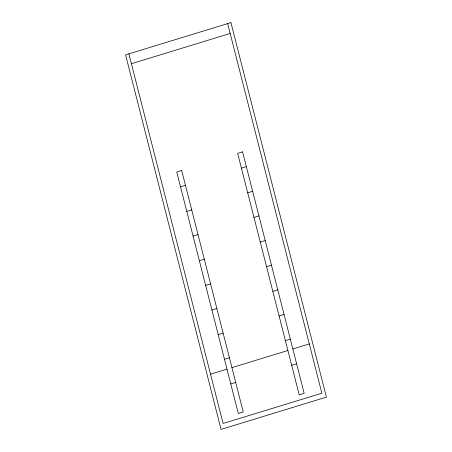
<?xml version="1.0" encoding="UTF-8"?>
<svg xmlns="http://www.w3.org/2000/svg" width="452" height="452" viewBox="0 0 452 452"><rect width="100%" height="100%" fill="white"/><g stroke="black" fill="none" stroke-linecap="round" stroke-linejoin="round"><path stroke-width="0.68" d="M131.396 63.709L230.158 33.465M180.517 186.8L185.456 185.286M241.419 168.15L246.363 166.635M186.8 211.44L191.738 209.926M247.702 192.789L252.64 191.281M193.077 236.08L198.016 234.571M253.984 217.429L258.923 215.92M199.36 260.719L204.298 259.211M260.262 242.074L265.2 240.56M205.637 285.365L210.581 283.85M266.544 266.714L271.482 265.2M211.92 310.004L216.858 308.49M272.827 291.354L277.765 289.839M218.203 334.644L223.141 333.13M279.104 315.993L284.042 314.485M224.48 359.283L229.418 357.775M285.387 340.633L290.325 339.124M210.536 374.183L226.994 369.143M231.932 367.629L287.901 350.492M292.839 348.978L309.298 343.938M230.763 383.929L235.701 382.415M291.67 365.278L296.608 363.764M227.65 23.606L321.864 393.223L223.096 423.462L128.882 53.85M230.938 22.6L125.588 54.861L221.062 429.4L326.412 397.138L230.938 22.6M181.687 170.5L176.749 172.014L238.3 413.495L243.238 411.981L181.687 170.5M242.594 151.855L237.65 153.364L299.207 394.845L304.145 393.33L242.594 151.855"/></g></svg>
